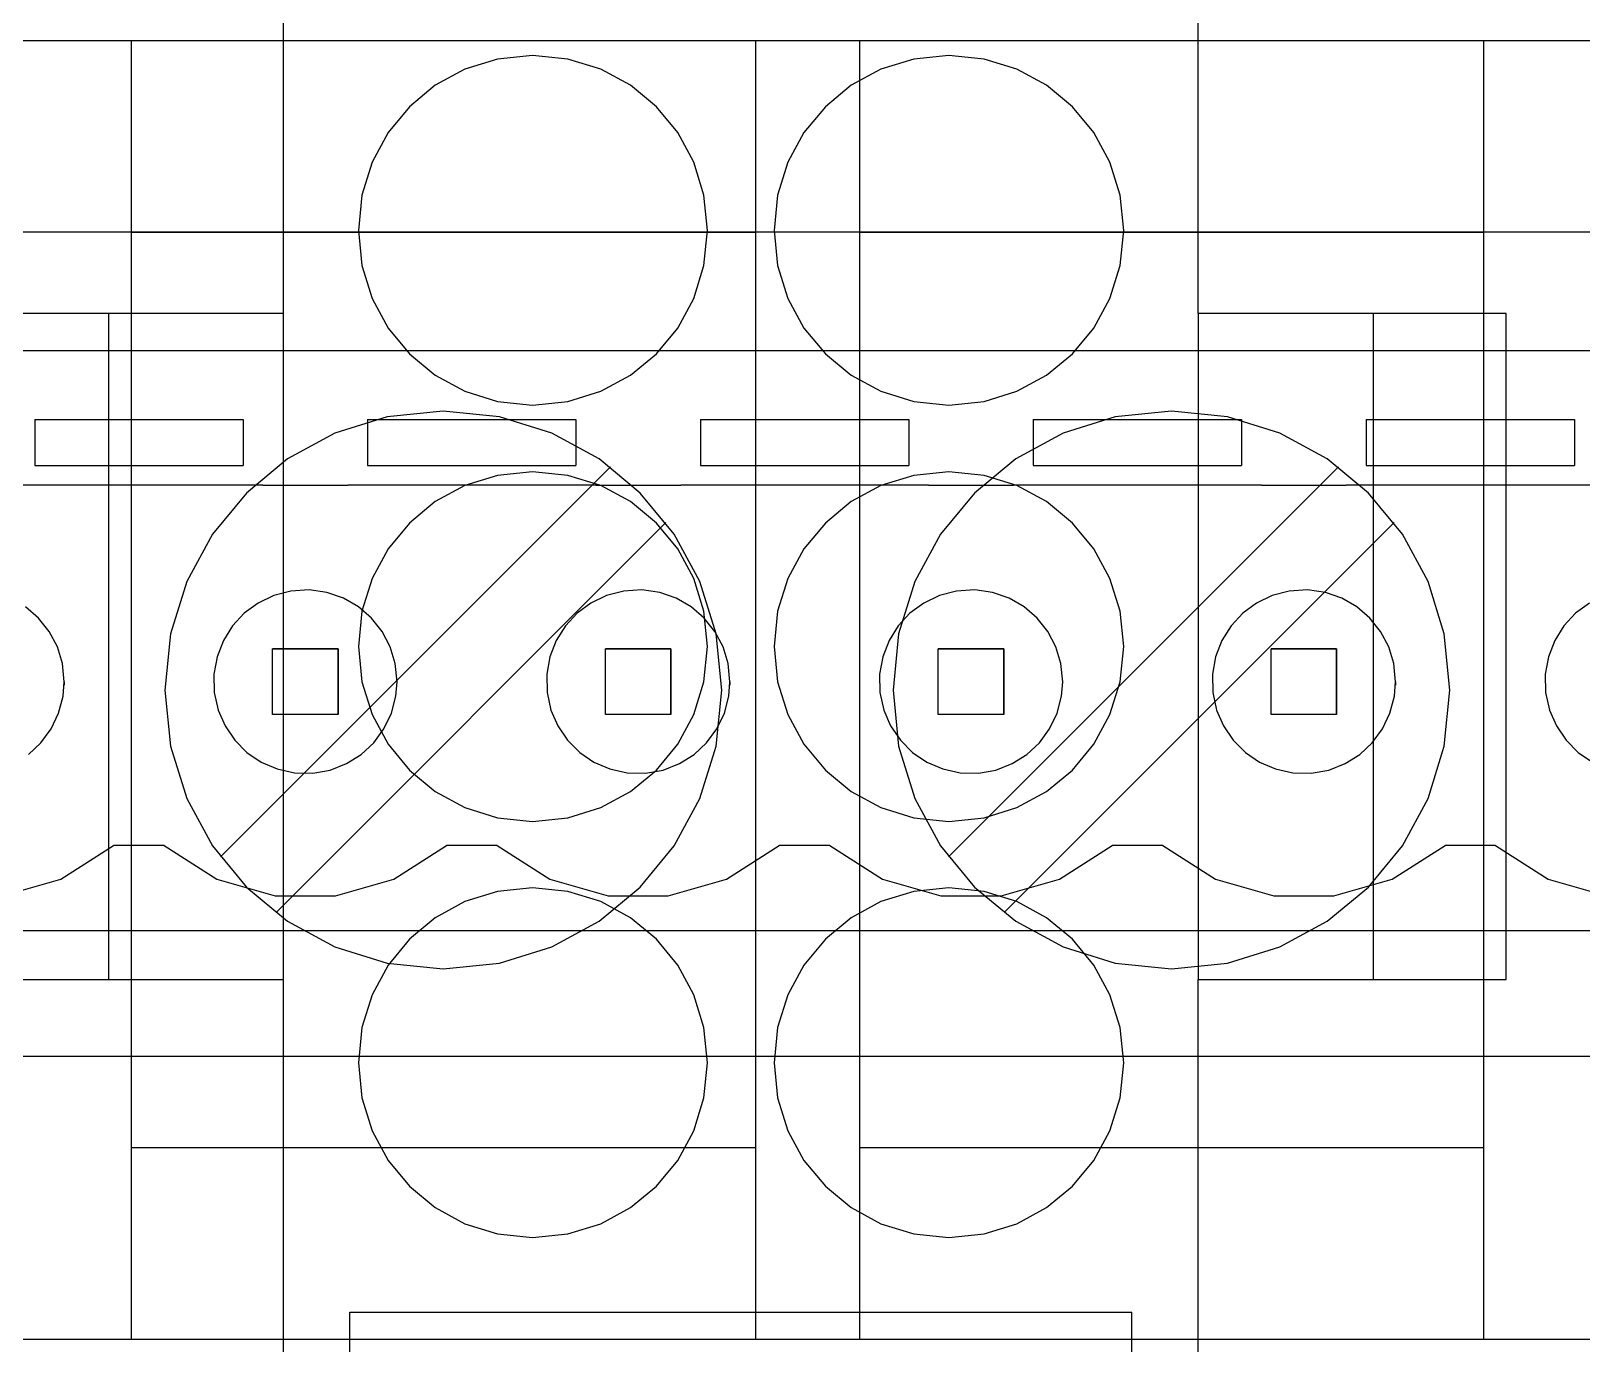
# Model space of a CAD drawing. Extents: x 1 to 47.7, y 0.2 to 33.4.
# Drawn here: x 33.688 to 34.619, y 10.856 to 11.644 of the extents above; entities that cross this region are included whole.
import ezdxf

# ---------------------------------------------------------------- set-up
doc = ezdxf.new("R2010")
doc.units = 0
doc.header["$MEASUREMENT"] = 0
for name, color, linetype in [('1_1__SCREW_TERMINAL_BLOCK_', 7, 'CONTINUOUS'), ('1_2__SCREW_TERMINAL_BLOCK_', 7, 'CONTINUOUS'), ('1_3__CONNECTORIZED_RELAY__', 7, 'CONTINUOUS'), ('1_4__CONNECTORIZED_RELAY__', 7, 'CONTINUOUS')]:
    doc.layers.add(name, color=color, linetype=linetype)

msp = doc.modelspace()

# ---------------------------------------------------------------- linework, layer by layer
at = {"layer": '1_1__SCREW_TERMINAL_BLOCK_'}
for points in [[(34.76386, 11.63858), (34.54315, 11.63858), (34.31163, 11.63858), (33.8421, 11.63858), (33.61707, 11.63858), (33.50982, 11.63858), (33.40717, 11.63858), (33.30993, 11.63858), (33.2189, 11.63858), (33.1349, 11.63858), (33.05874, 11.63858), (32.99123, 11.63858), (32.93318, 11.63858), (32.88541, 11.63858)], [(33.7483, 11.63858), (33.7483, 10.85864)], [(34.1233, 11.63858), (34.1233, 10.85864)], [(34.18583, 11.63858), (34.18583, 10.85864)], [(34.56082, 11.63858), (34.56082, 10.85864)], [(34.1233, 11.52354), (33.7483, 11.52354)], [(34.56082, 11.52354), (34.18583, 11.52354)], [(34.03615, 11.38261), (33.80188, 11.14835)], [(34.47366, 11.38261), (34.23941, 11.14835)], [(34.06955, 11.3492), (33.83529, 11.11493)], [(34.50708, 11.3492), (34.27281, 11.11493)], [(34.1233, 10.97369), (33.7483, 10.97369)], [(34.56082, 10.97369), (34.18583, 10.97369)], [(32.88541, 10.85864), (32.93318, 10.85864), (32.99123, 10.85864), (33.05874, 10.85864), (33.1349, 10.85864), (33.2189, 10.85864), (33.30993, 10.85864), (33.40717, 10.85864), (33.50982, 10.85864), (33.61707, 10.85864), (33.8421, 10.85864), (34.31163, 10.85864), (34.54315, 10.85864), (34.76386, 10.85864)]]:
    msp.add_lwpolyline(points, dxfattribs=at)
for points in [[(34.10315, 11.24861), (34.09975, 11.28231), (34.09, 11.31373), (34.07456, 11.34216), (34.05412, 11.36695), (34.02934, 11.38741), (34.0009, 11.40286), (33.96946, 11.41263), (33.93571, 11.41604), (33.90202, 11.41263), (33.87063, 11.40286), (33.84222, 11.38741), (33.81746, 11.36695), (33.79703, 11.34216), (33.78161, 11.31373), (33.77186, 11.28231), (33.76846, 11.24861), (33.77186, 11.2149), (33.78161, 11.18349), (33.79703, 11.15506), (33.81746, 11.13027), (33.84222, 11.10981), (33.87063, 11.09436), (33.90202, 11.08459), (33.93571, 11.08118), (33.96946, 11.08459), (34.0009, 11.09436), (34.02934, 11.10981), (34.05412, 11.13027), (34.07456, 11.15506), (34.09, 11.18349), (34.09975, 11.2149)], [(34.54066, 11.24861), (34.53726, 11.28231), (34.52751, 11.31373), (34.51208, 11.34216), (34.49164, 11.36695), (34.46686, 11.38741), (34.43842, 11.40286), (34.40699, 11.41263), (34.37324, 11.41604), (34.33954, 11.41263), (34.30815, 11.40286), (34.27975, 11.38741), (34.25499, 11.36695), (34.23456, 11.34216), (34.21914, 11.31373), (34.20939, 11.28231), (34.20599, 11.24861), (34.20939, 11.2149), (34.21914, 11.18349), (34.23456, 11.15506), (34.25499, 11.13027), (34.27975, 11.10981), (34.30815, 11.09436), (34.33954, 11.08459), (34.37324, 11.08118), (34.40699, 11.08459), (34.43842, 11.09436), (34.46686, 11.10981), (34.49164, 11.13027), (34.51208, 11.15506), (34.52751, 11.18349), (34.53726, 11.2149)]]:
    msp.add_lwpolyline(points, close=True, dxfattribs=at)
at = {"layer": '1_2__SCREW_TERMINAL_BLOCK_'}
for points in [[(35.38001, 11.52363), (32.93, 11.52363)], [(34.98241, 11.45243), (33.32334, 11.45243)], [(33.69025, 11.41111), (33.81547, 11.41111)], [(33.69025, 11.41111), (33.69025, 11.38355)], [(33.81547, 11.41111), (33.81547, 11.38355)], [(33.89029, 11.41111), (34.01545, 11.41111)], [(33.89029, 11.41111), (33.89029, 11.38355)], [(34.01545, 11.41111), (34.01545, 11.38355)], [(34.09026, 11.41111), (34.21548, 11.41111)], [(34.09026, 11.41111), (34.09026, 11.38355)], [(34.21548, 11.41111), (34.21548, 11.38355)], [(34.29027, 11.41111), (34.41546, 11.41111)], [(34.29027, 11.41111), (34.29027, 11.38355)], [(34.41546, 11.41111), (34.41546, 11.38355)], [(34.49028, 11.41111), (34.61547, 11.41111)], [(34.49028, 11.41111), (34.49028, 11.38355)], [(34.61547, 11.41111), (34.61547, 11.38355)], [(33.69025, 11.38355), (33.81547, 11.38355)], [(33.89029, 11.38355), (34.01545, 11.38355)], [(34.09026, 11.38355), (34.21548, 11.38355)], [(34.29027, 11.38355), (34.41546, 11.38355)], [(34.49028, 11.38355), (34.61547, 11.38355)], [(33.82735, 11.37175), (33.6784, 11.37175)], [(33.82735, 11.37175), (33.82925, 11.37175)], [(33.82925, 11.37175), (33.87651, 11.37175)], [(33.87651, 11.37175), (33.8784, 11.37175)], [(34.02733, 11.37175), (33.8784, 11.37175)], [(34.02733, 11.37175), (34.02923, 11.37175)], [(34.02923, 11.37175), (34.07648, 11.37175)], [(34.07648, 11.37175), (34.07841, 11.37175)], [(34.22734, 11.37175), (34.07841, 11.37175)], [(34.22734, 11.37175), (34.22926, 11.37175)], [(34.22926, 11.37175), (34.27649, 11.37175)], [(34.27649, 11.37175), (34.27842, 11.37175)], [(34.42734, 11.37175), (34.27842, 11.37175)], [(34.42734, 11.37175), (34.42924, 11.37175)], [(34.42924, 11.37175), (34.47649, 11.37175)], [(34.47649, 11.37175), (34.47839, 11.37175)], [(34.62732, 11.37175), (34.47839, 11.37175)], [(33.68642, 11.2099), (33.69397, 11.21692), (33.70011, 11.22523), (33.70463, 11.23463), (33.70731, 11.24492), (33.70799, 11.25364), (33.70799, 11.25364), (33.70799, 11.25364), (33.70799, 11.25364), (33.70799, 11.25364), (33.70799, 11.25364), (33.70799, 11.25364), (33.70799, 11.25364), (33.70799, 11.25364), (33.70693, 11.26449), (33.70386, 11.27461), (33.69901, 11.28381), (33.69257, 11.29188), (33.68475, 11.29861)], [(34.62446, 11.30088), (34.61615, 11.29474), (34.60913, 11.28719), (34.60362, 11.27841), (34.59982, 11.26863), (34.59793, 11.25805), (34.59814, 11.24706), (34.60043, 11.23662), (34.60459, 11.22703), (34.61042, 11.21848), (34.61771, 11.21119), (34.62626, 11.20536)], [(33.83318, 11.27331), (33.87254, 11.27331)], [(33.83318, 11.23395), (33.83318, 11.27331)], [(33.87254, 11.27331), (33.83318, 11.27331)], [(33.87254, 11.27331), (33.87254, 11.23395)], [(33.87254, 11.27331), (33.87254, 11.27331)], [(33.87254, 11.23395), (33.87254, 11.27331)], [(34.03319, 11.27331), (34.07255, 11.27331)], [(34.03319, 11.23395), (34.03319, 11.27331)], [(34.07255, 11.27331), (34.03319, 11.27331)], [(34.07255, 11.27331), (34.07255, 11.23395)], [(34.07255, 11.27331), (34.07255, 11.27331)], [(34.07255, 11.23395), (34.07255, 11.27331)], [(34.23317, 11.27331), (34.27256, 11.27331)], [(34.23317, 11.23395), (34.23317, 11.27331)], [(34.27256, 11.27331), (34.23317, 11.27331)], [(34.27256, 11.27331), (34.27256, 11.23395)], [(34.27256, 11.27331), (34.27256, 11.27331)], [(34.27256, 11.23395), (34.27256, 11.27331)], [(34.4332, 11.27331), (34.47256, 11.27331)], [(34.4332, 11.23395), (34.4332, 11.27331)], [(34.47256, 11.27331), (34.4332, 11.27331)], [(34.47256, 11.27331), (34.47256, 11.23395)], [(34.47256, 11.27331), (34.47256, 11.27331)], [(34.47256, 11.23395), (34.47256, 11.27331)], [(33.70799, 11.25364), (33.70794, 11.25144)], [(33.79778, 11.25584), (33.79778, 11.25584)], [(33.99779, 11.25584), (33.99779, 11.25584)], [(34.10801, 11.25364), (34.10795, 11.25144)], [(34.19779, 11.25584), (34.19779, 11.25584)], [(34.3978, 11.25584), (34.3978, 11.25584)], [(34.50799, 11.25364), (34.50796, 11.25144)], [(34.59781, 11.25584), (34.59781, 11.25584)], [(33.87254, 11.23395), (33.83318, 11.23395)], [(34.07255, 11.23395), (34.03319, 11.23395)], [(34.27256, 11.23395), (34.23317, 11.23395)], [(34.47256, 11.23395), (34.4332, 11.23395)], [(33.56808, 11.1552), (33.59974, 11.13504), (33.63479, 11.12496), (33.67096, 11.12496), (33.706, 11.13504), (33.73767, 11.1552)], [(33.76805, 11.1552), (33.73767, 11.1552)], [(33.76805, 11.1552), (33.79973, 11.13504), (33.83478, 11.12496), (33.87095, 11.12496), (33.906, 11.13504), (33.93768, 11.1552)], [(33.96806, 11.1552), (33.93768, 11.1552)], [(33.96806, 11.1552), (33.99974, 11.13504), (34.03479, 11.12496), (34.07095, 11.12496), (34.106, 11.13504), (34.13768, 11.1552)], [(34.16806, 11.1552), (34.13768, 11.1552)], [(34.16806, 11.1552), (34.19973, 11.13504), (34.23478, 11.12496), (34.27095, 11.12496), (34.30599, 11.13504), (34.33766, 11.1552)], [(34.36807, 11.1552), (34.33766, 11.1552)], [(34.36807, 11.1552), (34.39975, 11.13504), (34.43479, 11.12496), (34.47095, 11.12496), (34.506, 11.13504), (34.53769, 11.1552)], [(34.56808, 11.1552), (34.53769, 11.1552)], [(34.56808, 11.1552), (34.59974, 11.13504), (34.63479, 11.12496), (34.67096, 11.12496), (34.706, 11.13504), (34.73767, 11.1552)], [(34.98241, 11.10404), (33.32334, 11.10404)], [(32.93, 11.02862), (35.38001, 11.02862)]]:
    msp.add_lwpolyline(points, dxfattribs=at)
for points in [[(33.90797, 11.25364), (33.90691, 11.26449), (33.90385, 11.27461), (33.89899, 11.28381), (33.89256, 11.29188), (33.88474, 11.29861), (33.87575, 11.3038), (33.86579, 11.30724), (33.85507, 11.30872), (33.84413, 11.30808), (33.83384, 11.3054), (33.82445, 11.30088), (33.81614, 11.29474), (33.80913, 11.28719), (33.80362, 11.27841), (33.79982, 11.26863), (33.79793, 11.25805), (33.79815, 11.24706), (33.80043, 11.23662), (33.80459, 11.22703), (33.81042, 11.21848), (33.8177, 11.21119), (33.82624, 11.20536), (33.83584, 11.2012), (33.84627, 11.19891), (33.85727, 11.19869), (33.86785, 11.20058), (33.87763, 11.20439), (33.88641, 11.2099), (33.89396, 11.21692), (33.9001, 11.22523), (33.90461, 11.23463), (33.90729, 11.24492), (33.90797, 11.25364), (33.90797, 11.25364), (33.90797, 11.25364), (33.90797, 11.25364), (33.90797, 11.25364), (33.90797, 11.25364), (33.90797, 11.25364), (33.90797, 11.25364)], [(34.10801, 11.25364), (34.10694, 11.26449), (34.10387, 11.27461), (34.09902, 11.28381), (34.09258, 11.29188), (34.08476, 11.29861), (34.07577, 11.3038), (34.06582, 11.30724), (34.0551, 11.30872), (34.04416, 11.30808), (34.03387, 11.3054), (34.02447, 11.30088), (34.01616, 11.29474), (34.00914, 11.28719), (34.00363, 11.27841), (33.99983, 11.26863), (33.99794, 11.25805), (33.99815, 11.24706), (34.00044, 11.23662), (34.0046, 11.22703), (34.01043, 11.21848), (34.01772, 11.21119), (34.02627, 11.20536), (34.03586, 11.2012), (34.0463, 11.19891), (34.05729, 11.19869), (34.06788, 11.20058), (34.07766, 11.20439), (34.08643, 11.2099), (34.09399, 11.21692), (34.10012, 11.22523), (34.10464, 11.23463), (34.10732, 11.24492), (34.10801, 11.25364), (34.10801, 11.25364), (34.10801, 11.25364), (34.10801, 11.25364), (34.10801, 11.25364), (34.10801, 11.25364), (34.10801, 11.25364), (34.10801, 11.25364)], [(34.30798, 11.25364), (34.30692, 11.26449), (34.30385, 11.27461), (34.299, 11.28381), (34.29256, 11.29188), (34.28474, 11.29861), (34.27575, 11.3038), (34.2658, 11.30724), (34.25508, 11.30872), (34.24414, 11.30808), (34.23385, 11.3054), (34.22445, 11.30088), (34.21614, 11.29474), (34.20912, 11.28719), (34.20361, 11.27841), (34.1998, 11.26863), (34.19791, 11.25805), (34.19813, 11.24706), (34.20042, 11.23662), (34.20458, 11.22703), (34.21041, 11.21848), (34.2177, 11.21119), (34.22625, 11.20536), (34.23584, 11.2012), (34.24628, 11.19891), (34.25727, 11.19869), (34.26785, 11.20058), (34.27763, 11.20439), (34.28641, 11.2099), (34.29396, 11.21692), (34.3001, 11.22523), (34.30462, 11.23463), (34.3073, 11.24492), (34.30798, 11.25364), (34.30798, 11.25364), (34.30798, 11.25364), (34.30798, 11.25364), (34.30798, 11.25364), (34.30798, 11.25364), (34.30798, 11.25364), (34.30798, 11.25364)], [(34.50799, 11.25364), (34.50692, 11.26449), (34.50386, 11.27461), (34.499, 11.28381), (34.49256, 11.29188), (34.48475, 11.29861), (34.47576, 11.3038), (34.4658, 11.30724), (34.45508, 11.30872), (34.44414, 11.30808), (34.43386, 11.3054), (34.42445, 11.30088), (34.41614, 11.29474), (34.40913, 11.28719), (34.40361, 11.27841), (34.39981, 11.26863), (34.39792, 11.25805), (34.39813, 11.24706), (34.40042, 11.23662), (34.40459, 11.22703), (34.41042, 11.21848), (34.41771, 11.21119), (34.42625, 11.20536), (34.43585, 11.2012), (34.44629, 11.19891), (34.45728, 11.19869), (34.46786, 11.20058), (34.47764, 11.20439), (34.48641, 11.2099), (34.49397, 11.21692), (34.50011, 11.22523), (34.50462, 11.23463), (34.5073, 11.24492), (34.50799, 11.25364), (34.50799, 11.25364), (34.50799, 11.25364), (34.50799, 11.25364), (34.50799, 11.25364), (34.50799, 11.25364), (34.50799, 11.25364), (34.50799, 11.25364)]]:
    msp.add_lwpolyline(points, close=True, dxfattribs=at)
at = {"layer": '1_3__CONNECTORIZED_RELAY__'}
for points in [[(33.8396, 11.81481), (33.8396, 11.47478), (33.6546, 11.47478), (33.6546, 11.07482), (33.8396, 11.07482), (33.8396, 10.7348), (34.38943, 10.7348), (34.38943, 11.07482), (34.57444, 11.07482), (34.57444, 11.47478), (34.38943, 11.47478), (34.38943, 11.81481), (33.8396, 11.81481)], [(33.73451, 11.47478), (33.73451, 11.07482)], [(33.8396, 11.47478), (33.8396, 11.07482)], [(34.38943, 11.47478), (34.38943, 11.07482)], [(34.49449, 11.47478), (34.49449, 11.07482)], [(33.87956, 10.87482), (34.34947, 10.87482)], [(33.87956, 10.77475), (33.87956, 10.87482)], [(34.34947, 10.77475), (34.34947, 10.87482)]]:
    msp.add_lwpolyline(points, dxfattribs=at)
for points in [[(33.98945, 11.41982), (34.01068, 11.42195), (34.03043, 11.42805), (34.04828, 11.43771), (34.06382, 11.45051), (34.07663, 11.46603), (34.0863, 11.48385), (34.09241, 11.50355), (34.09454, 11.52472), (34.09241, 11.5459), (34.0863, 11.56563), (34.07663, 11.58348), (34.06382, 11.59903), (34.04828, 11.61186), (34.03043, 11.62155), (34.01068, 11.62767), (33.98945, 11.62981), (33.96833, 11.62767), (33.94866, 11.62155), (33.93087, 11.61186), (33.91537, 11.59903), (33.90259, 11.58348), (33.89294, 11.56563), (33.88684, 11.5459), (33.88471, 11.52472), (33.88684, 11.50355), (33.89294, 11.48385), (33.90259, 11.46603), (33.91537, 11.45051), (33.93087, 11.43771), (33.94866, 11.42805), (33.96833, 11.42195)], [(34.23956, 11.41982), (34.26069, 11.42195), (34.2804, 11.42805), (34.29825, 11.43771), (34.31381, 11.45051), (34.32666, 11.46603), (34.33637, 11.48385), (34.3425, 11.50355), (34.34465, 11.52472), (34.3425, 11.5459), (34.33637, 11.56563), (34.32666, 11.58348), (34.31381, 11.59903), (34.29825, 11.61186), (34.2804, 11.62155), (34.26069, 11.62767), (34.23956, 11.62981), (34.21843, 11.62767), (34.19873, 11.62155), (34.18089, 11.61186), (34.16533, 11.59903), (34.15248, 11.58348), (34.14277, 11.56563), (34.13664, 11.5459), (34.13449, 11.52472), (34.13664, 11.50355), (34.14277, 11.48385), (34.15248, 11.46603), (34.16533, 11.45051), (34.18089, 11.43771), (34.19873, 11.42805), (34.21843, 11.42195)], [(33.98945, 11.16971), (34.01068, 11.17185), (34.03043, 11.17797), (34.04828, 11.18766), (34.06382, 11.20049), (34.07663, 11.21604), (34.0863, 11.23389), (34.09241, 11.25362), (34.09454, 11.2748), (34.09241, 11.29592), (34.0863, 11.3156), (34.07663, 11.33342), (34.06382, 11.34895), (34.04828, 11.36177), (34.03043, 11.37145), (34.01068, 11.37757), (33.98945, 11.3797), (33.96833, 11.37757), (33.94866, 11.37145), (33.93087, 11.36177), (33.91537, 11.34895), (33.90259, 11.33342), (33.89294, 11.3156), (33.88684, 11.29592), (33.88471, 11.2748), (33.88684, 11.25362), (33.89294, 11.23389), (33.90259, 11.21604), (33.91537, 11.20049), (33.93087, 11.18766), (33.94866, 11.17797), (33.96833, 11.17185)], [(34.23956, 11.16971), (34.26069, 11.17185), (34.2804, 11.17797), (34.29825, 11.18766), (34.31381, 11.20049), (34.32666, 11.21604), (34.33637, 11.23389), (34.3425, 11.25362), (34.34465, 11.2748), (34.3425, 11.29592), (34.33637, 11.3156), (34.32666, 11.33342), (34.31381, 11.34895), (34.29825, 11.36177), (34.2804, 11.37145), (34.26069, 11.37757), (34.23956, 11.3797), (34.21843, 11.37757), (34.19873, 11.37145), (34.18089, 11.36177), (34.16533, 11.34895), (34.15248, 11.33342), (34.14277, 11.3156), (34.13664, 11.29592), (34.13449, 11.2748), (34.13664, 11.25362), (34.14277, 11.23389), (34.15248, 11.21604), (34.16533, 11.20049), (34.18089, 11.18766), (34.19873, 11.17797), (34.21843, 11.17185)], [(33.98945, 10.9198), (34.01068, 10.92193), (34.03043, 10.92805), (34.04828, 10.93772), (34.06382, 10.95054), (34.07663, 10.96606), (34.0863, 10.98388), (34.09241, 11.00356), (34.09454, 11.02469), (34.09241, 11.04587), (34.0863, 11.0656), (34.07663, 11.08344), (34.06382, 11.09899), (34.04828, 11.11182), (34.03043, 11.1215), (34.01068, 11.12762), (33.98945, 11.12975), (33.96833, 11.12762), (33.94866, 11.1215), (33.93087, 11.11182), (33.91537, 11.09899), (33.90259, 11.08344), (33.89294, 11.0656), (33.88684, 11.04587), (33.88471, 11.02469), (33.88684, 11.00356), (33.89294, 10.98388), (33.90259, 10.96606), (33.91537, 10.95054), (33.93087, 10.93772), (33.94866, 10.92805), (33.96833, 10.92193)], [(34.23956, 10.9198), (34.26069, 10.92193), (34.2804, 10.92805), (34.29825, 10.93772), (34.31381, 10.95054), (34.32666, 10.96606), (34.33637, 10.98388), (34.3425, 11.00356), (34.34465, 11.02469), (34.3425, 11.04587), (34.33637, 11.0656), (34.32666, 11.08344), (34.31381, 11.09899), (34.29825, 11.11182), (34.2804, 11.1215), (34.26069, 11.12762), (34.23956, 11.12975), (34.21843, 11.12762), (34.19873, 11.1215), (34.18089, 11.11182), (34.16533, 11.09899), (34.15248, 11.08344), (34.14277, 11.0656), (34.13664, 11.04587), (34.13449, 11.02469), (34.13664, 11.00356), (34.14277, 10.98388), (34.15248, 10.96606), (34.16533, 10.95054), (34.18089, 10.93772), (34.19873, 10.92805), (34.21843, 10.92193)]]:
    msp.add_lwpolyline(points, close=True, dxfattribs=at)
at = {"layer": '1_4__CONNECTORIZED_RELAY__'}
for points in [[(35.38001, 11.52363), (32.93, 11.52363)], [(34.98241, 11.45243), (33.32334, 11.45243)], [(33.69025, 11.41111), (33.81547, 11.41111)], [(33.69025, 11.41111), (33.69025, 11.38355)], [(33.81547, 11.41111), (33.81547, 11.38355)], [(33.89029, 11.41111), (34.01545, 11.41111)], [(33.89029, 11.41111), (33.89029, 11.38355)], [(34.01545, 11.41111), (34.01545, 11.38355)], [(34.09026, 11.41111), (34.21548, 11.41111)], [(34.09026, 11.41111), (34.09026, 11.38355)], [(34.21548, 11.41111), (34.21548, 11.38355)], [(34.29027, 11.41111), (34.41546, 11.41111)], [(34.29027, 11.41111), (34.29027, 11.38355)], [(34.41546, 11.41111), (34.41546, 11.38355)], [(34.49028, 11.41111), (34.61547, 11.41111)], [(34.49028, 11.41111), (34.49028, 11.38355)], [(34.61547, 11.41111), (34.61547, 11.38355)], [(33.69025, 11.38355), (33.81547, 11.38355)], [(33.89029, 11.38355), (34.01545, 11.38355)], [(34.09026, 11.38355), (34.21548, 11.38355)], [(34.29027, 11.38355), (34.41546, 11.38355)], [(34.49028, 11.38355), (34.61547, 11.38355)], [(33.82735, 11.37175), (33.6784, 11.37175)], [(33.82735, 11.37175), (33.82925, 11.37175)], [(33.82925, 11.37175), (33.87651, 11.37175)], [(33.87651, 11.37175), (33.8784, 11.37175)], [(34.02733, 11.37175), (33.8784, 11.37175)], [(34.02733, 11.37175), (34.02923, 11.37175)], [(34.02923, 11.37175), (34.07648, 11.37175)], [(34.07648, 11.37175), (34.07841, 11.37175)], [(34.22734, 11.37175), (34.07841, 11.37175)], [(34.22734, 11.37175), (34.22926, 11.37175)], [(34.22926, 11.37175), (34.27649, 11.37175)], [(34.27649, 11.37175), (34.27842, 11.37175)], [(34.42734, 11.37175), (34.27842, 11.37175)], [(34.42734, 11.37175), (34.42924, 11.37175)], [(34.42924, 11.37175), (34.47649, 11.37175)], [(34.47649, 11.37175), (34.47839, 11.37175)], [(34.62732, 11.37175), (34.47839, 11.37175)], [(33.68642, 11.2099), (33.69397, 11.21692), (33.70011, 11.22523), (33.70463, 11.23463), (33.70731, 11.24492), (33.70799, 11.25364), (33.70799, 11.25364), (33.70799, 11.25364), (33.70799, 11.25364), (33.70799, 11.25364), (33.70799, 11.25364), (33.70799, 11.25364), (33.70799, 11.25364), (33.70799, 11.25364), (33.70693, 11.26449), (33.70386, 11.27461), (33.69901, 11.28381), (33.69257, 11.29188), (33.68475, 11.29861)], [(34.62446, 11.30088), (34.61615, 11.29474), (34.60913, 11.28719), (34.60362, 11.27841), (34.59982, 11.26863), (34.59793, 11.25805), (34.59814, 11.24706), (34.60043, 11.23662), (34.60459, 11.22703), (34.61042, 11.21848), (34.61771, 11.21119), (34.62626, 11.20536)], [(33.83318, 11.27331), (33.87254, 11.27331)], [(33.83318, 11.23395), (33.83318, 11.27331)], [(33.87254, 11.27331), (33.83318, 11.27331)], [(33.87254, 11.27331), (33.87254, 11.23395)], [(33.87254, 11.27331), (33.87254, 11.27331)], [(33.87254, 11.23395), (33.87254, 11.27331)], [(34.03319, 11.27331), (34.07255, 11.27331)], [(34.03319, 11.23395), (34.03319, 11.27331)], [(34.07255, 11.27331), (34.03319, 11.27331)], [(34.07255, 11.27331), (34.07255, 11.23395)], [(34.07255, 11.27331), (34.07255, 11.27331)], [(34.07255, 11.23395), (34.07255, 11.27331)], [(34.23317, 11.27331), (34.27256, 11.27331)], [(34.23317, 11.23395), (34.23317, 11.27331)], [(34.27256, 11.27331), (34.23317, 11.27331)], [(34.27256, 11.27331), (34.27256, 11.23395)], [(34.27256, 11.27331), (34.27256, 11.27331)], [(34.27256, 11.23395), (34.27256, 11.27331)], [(34.4332, 11.27331), (34.47256, 11.27331)], [(34.4332, 11.23395), (34.4332, 11.27331)], [(34.47256, 11.27331), (34.4332, 11.27331)], [(34.47256, 11.27331), (34.47256, 11.23395)], [(34.47256, 11.27331), (34.47256, 11.27331)], [(34.47256, 11.23395), (34.47256, 11.27331)], [(33.70799, 11.25364), (33.70794, 11.25144)], [(33.79778, 11.25584), (33.79778, 11.25584)], [(33.99779, 11.25584), (33.99779, 11.25584)], [(34.10801, 11.25364), (34.10795, 11.25144)], [(34.19779, 11.25584), (34.19779, 11.25584)], [(34.3978, 11.25584), (34.3978, 11.25584)], [(34.50799, 11.25364), (34.50796, 11.25144)], [(34.59781, 11.25584), (34.59781, 11.25584)], [(33.87254, 11.23395), (33.83318, 11.23395)], [(34.07255, 11.23395), (34.03319, 11.23395)], [(34.27256, 11.23395), (34.23317, 11.23395)], [(34.47256, 11.23395), (34.4332, 11.23395)], [(33.56808, 11.1552), (33.59974, 11.13504), (33.63479, 11.12496), (33.67096, 11.12496), (33.706, 11.13504), (33.73767, 11.1552)], [(33.76805, 11.1552), (33.73767, 11.1552)], [(33.76805, 11.1552), (33.79973, 11.13504), (33.83478, 11.12496), (33.87095, 11.12496), (33.906, 11.13504), (33.93768, 11.1552)], [(33.96806, 11.1552), (33.93768, 11.1552)], [(33.96806, 11.1552), (33.99974, 11.13504), (34.03479, 11.12496), (34.07095, 11.12496), (34.106, 11.13504), (34.13768, 11.1552)], [(34.16806, 11.1552), (34.13768, 11.1552)], [(34.16806, 11.1552), (34.19973, 11.13504), (34.23478, 11.12496), (34.27095, 11.12496), (34.30599, 11.13504), (34.33766, 11.1552)], [(34.36807, 11.1552), (34.33766, 11.1552)], [(34.36807, 11.1552), (34.39975, 11.13504), (34.43479, 11.12496), (34.47095, 11.12496), (34.506, 11.13504), (34.53769, 11.1552)], [(34.56808, 11.1552), (34.53769, 11.1552)], [(34.56808, 11.1552), (34.59974, 11.13504), (34.63479, 11.12496), (34.67096, 11.12496), (34.706, 11.13504), (34.73767, 11.1552)], [(34.98241, 11.10404), (33.32334, 11.10404)], [(32.93, 11.02862), (35.38001, 11.02862)]]:
    msp.add_lwpolyline(points, dxfattribs=at)
for points in [[(33.90797, 11.25364), (33.90691, 11.26449), (33.90385, 11.27461), (33.89899, 11.28381), (33.89256, 11.29188), (33.88474, 11.29861), (33.87575, 11.3038), (33.86579, 11.30724), (33.85507, 11.30872), (33.84413, 11.30808), (33.83384, 11.3054), (33.82445, 11.30088), (33.81614, 11.29474), (33.80913, 11.28719), (33.80362, 11.27841), (33.79982, 11.26863), (33.79793, 11.25805), (33.79815, 11.24706), (33.80043, 11.23662), (33.80459, 11.22703), (33.81042, 11.21848), (33.8177, 11.21119), (33.82624, 11.20536), (33.83584, 11.2012), (33.84627, 11.19891), (33.85727, 11.19869), (33.86785, 11.20058), (33.87763, 11.20439), (33.88641, 11.2099), (33.89396, 11.21692), (33.9001, 11.22523), (33.90461, 11.23463), (33.90729, 11.24492), (33.90797, 11.25364), (33.90797, 11.25364), (33.90797, 11.25364), (33.90797, 11.25364), (33.90797, 11.25364), (33.90797, 11.25364), (33.90797, 11.25364), (33.90797, 11.25364)], [(34.10801, 11.25364), (34.10694, 11.26449), (34.10387, 11.27461), (34.09902, 11.28381), (34.09258, 11.29188), (34.08476, 11.29861), (34.07577, 11.3038), (34.06582, 11.30724), (34.0551, 11.30872), (34.04416, 11.30808), (34.03387, 11.3054), (34.02447, 11.30088), (34.01616, 11.29474), (34.00914, 11.28719), (34.00363, 11.27841), (33.99983, 11.26863), (33.99794, 11.25805), (33.99815, 11.24706), (34.00044, 11.23662), (34.0046, 11.22703), (34.01043, 11.21848), (34.01772, 11.21119), (34.02627, 11.20536), (34.03586, 11.2012), (34.0463, 11.19891), (34.05729, 11.19869), (34.06788, 11.20058), (34.07766, 11.20439), (34.08643, 11.2099), (34.09399, 11.21692), (34.10012, 11.22523), (34.10464, 11.23463), (34.10732, 11.24492), (34.10801, 11.25364), (34.10801, 11.25364), (34.10801, 11.25364), (34.10801, 11.25364), (34.10801, 11.25364), (34.10801, 11.25364), (34.10801, 11.25364), (34.10801, 11.25364)], [(34.30798, 11.25364), (34.30692, 11.26449), (34.30385, 11.27461), (34.299, 11.28381), (34.29256, 11.29188), (34.28474, 11.29861), (34.27575, 11.3038), (34.2658, 11.30724), (34.25508, 11.30872), (34.24414, 11.30808), (34.23385, 11.3054), (34.22445, 11.30088), (34.21614, 11.29474), (34.20912, 11.28719), (34.20361, 11.27841), (34.1998, 11.26863), (34.19791, 11.25805), (34.19813, 11.24706), (34.20042, 11.23662), (34.20458, 11.22703), (34.21041, 11.21848), (34.2177, 11.21119), (34.22625, 11.20536), (34.23584, 11.2012), (34.24628, 11.19891), (34.25727, 11.19869), (34.26785, 11.20058), (34.27763, 11.20439), (34.28641, 11.2099), (34.29396, 11.21692), (34.3001, 11.22523), (34.30462, 11.23463), (34.3073, 11.24492), (34.30798, 11.25364), (34.30798, 11.25364), (34.30798, 11.25364), (34.30798, 11.25364), (34.30798, 11.25364), (34.30798, 11.25364), (34.30798, 11.25364), (34.30798, 11.25364)], [(34.50799, 11.25364), (34.50692, 11.26449), (34.50386, 11.27461), (34.499, 11.28381), (34.49256, 11.29188), (34.48475, 11.29861), (34.47576, 11.3038), (34.4658, 11.30724), (34.45508, 11.30872), (34.44414, 11.30808), (34.43386, 11.3054), (34.42445, 11.30088), (34.41614, 11.29474), (34.40913, 11.28719), (34.40361, 11.27841), (34.39981, 11.26863), (34.39792, 11.25805), (34.39813, 11.24706), (34.40042, 11.23662), (34.40459, 11.22703), (34.41042, 11.21848), (34.41771, 11.21119), (34.42625, 11.20536), (34.43585, 11.2012), (34.44629, 11.19891), (34.45728, 11.19869), (34.46786, 11.20058), (34.47764, 11.20439), (34.48641, 11.2099), (34.49397, 11.21692), (34.50011, 11.22523), (34.50462, 11.23463), (34.5073, 11.24492), (34.50799, 11.25364), (34.50799, 11.25364), (34.50799, 11.25364), (34.50799, 11.25364), (34.50799, 11.25364), (34.50799, 11.25364), (34.50799, 11.25364), (34.50799, 11.25364)]]:
    msp.add_lwpolyline(points, close=True, dxfattribs=at)

doc.saveas('drawing.dxf')
